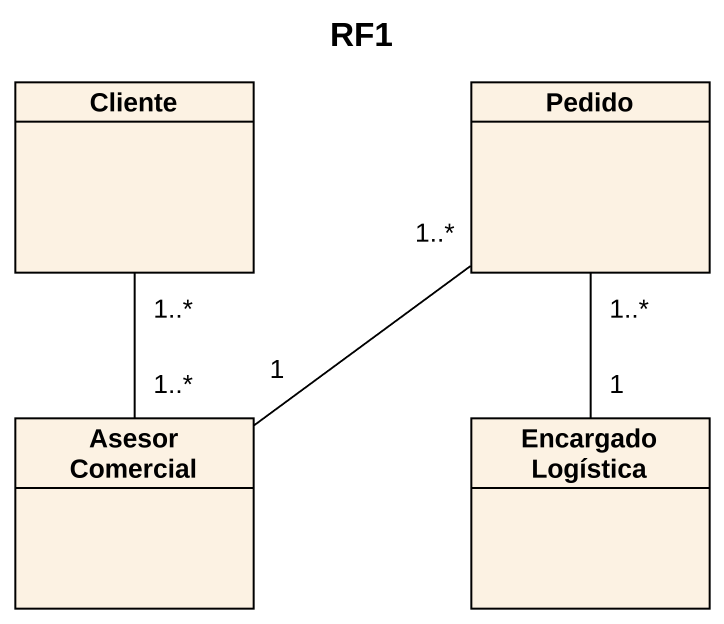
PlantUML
@startuml
title RF1
hide circle
hide empty members
class Cliente
class Pedido
class "Asesor Comercial" as Asesor_Comercial
class "Encargado Logística" as Encargado_Logística
Cliente "1..*" -- "1..*" Asesor_Comercial
Pedido "1..*" -- "1" Encargado_Logística
Asesor_Comercial "1" -up- "1..*" Pedido
@enduml
